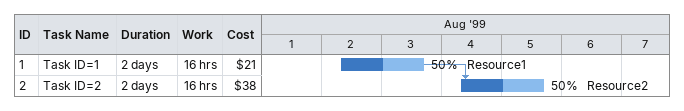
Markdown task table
| ID | Task | Duration | Start | Finish | Predecessors | Resources | % complete | Work (h) | Cost ($) |
|---|---|---|---|---|---|---|---|---|---|
| 1 | Task ID=1 | 2d | 1999-08-02 | 1999-08-03 |  | Resource1 | 50 | 16 | 21 |
| 2 | Task ID=2 | 2d | 1999-08-04 | 1999-08-05 | 1 | Resource2 | 50 | 16 | 38 |
